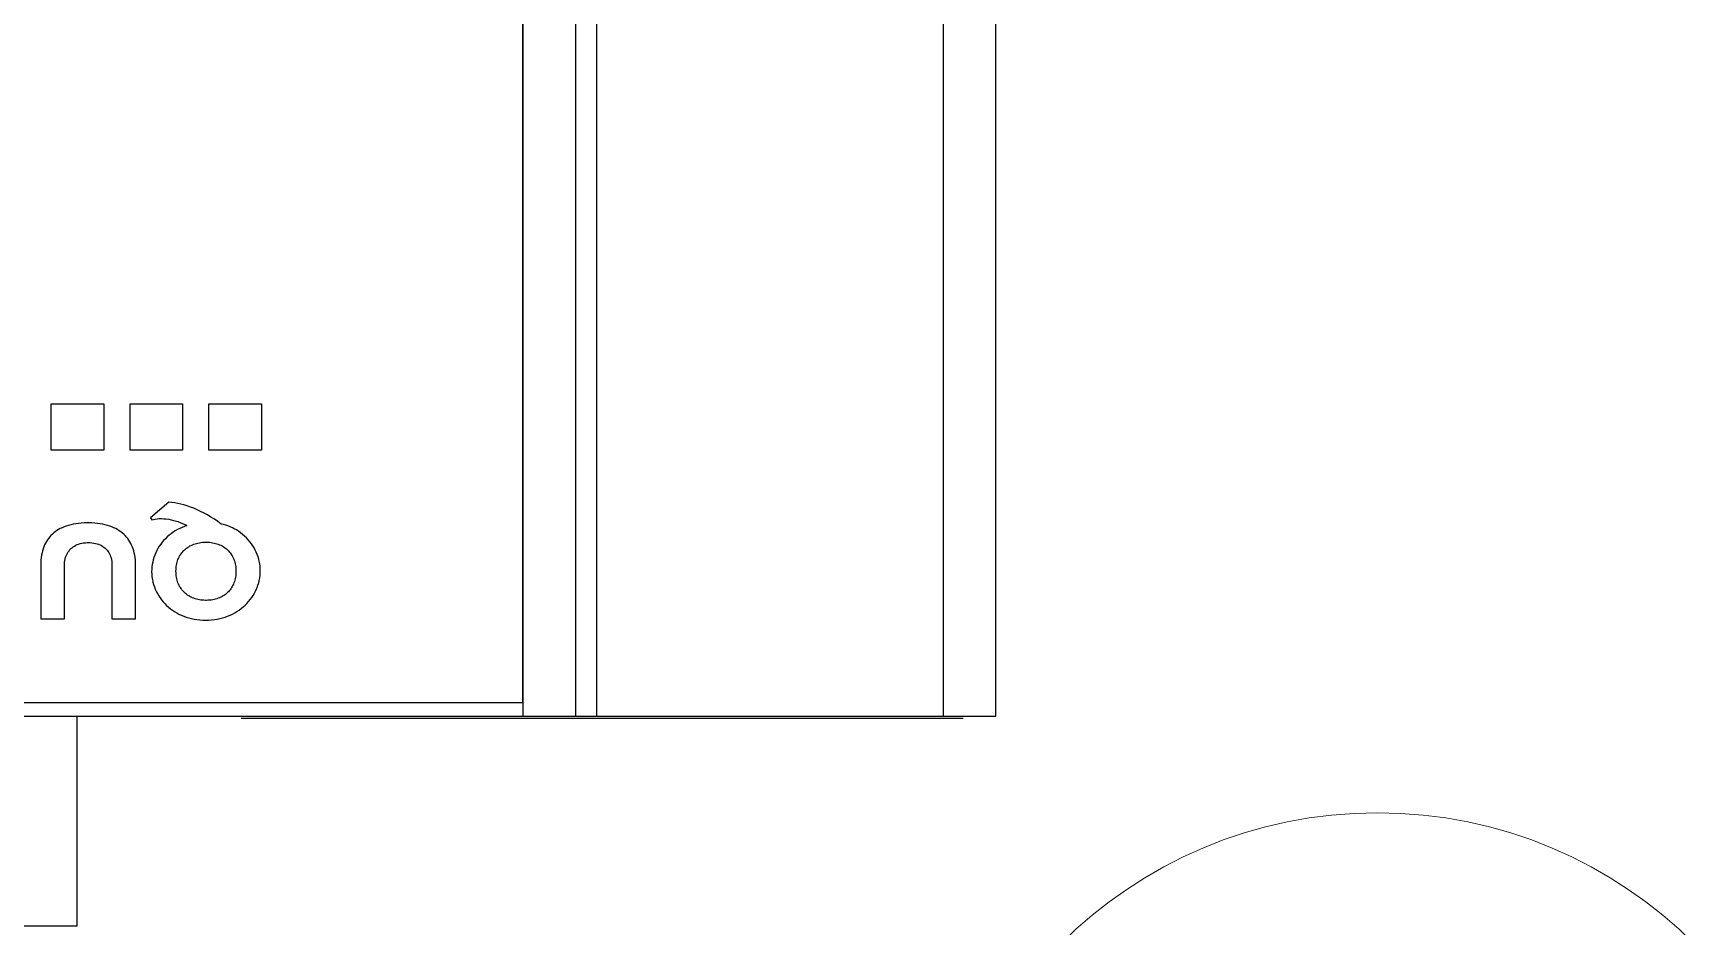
# Paper-space layout '2 DOOR PANEL LAYOUT - A1 Sheet' of a CAD drawing. Extents: x 50 to 825, y 22 to 486.
# Drawn here: x 434.41 to 442.57, y 318.38 to 322.81 of the extents above; entities that cross this region are included whole.
import ezdxf

# ---------------------------------------------------------------- set-up
doc = ezdxf.new("R2010")
doc.units = 0
doc.layers.add('N-ANNO-TEXT', color=2, linetype='Continuous', lineweight=18)
doc.layers.add('N-EQPM', color=3, linetype='Continuous', lineweight=25)

psp = doc.layouts.new('2 DOOR PANEL LAYOUT - A1 Sheet')

# ---------------------------------------------------------------- linework, layer by layer
at = {"layer": 'N-ANNO-TEXT'}
psp.add_circle((441.076, 316.7189), 2.2229, dxfattribs=at)
at = {"layer": 'N-EQPM', "linetype": 'Continuous'}
for p, q in [((436.8386, 327.1657), (436.8386, 319.4873)), ((436.8423, 319.4212), (436.8423, 327.2298)), ((437.1026, 319.4212), (437.1026, 327.2298)), ((438.9246, 319.4212), (438.9246, 327.2298)), ((439.1849, 319.4212), (439.1849, 327.2298)), ((437.2067, 319.4212), (437.2067, 323.0652)), ((436.8386, 319.4873), (423.8203, 319.4873)), ((422.2664, 319.4212), (439.1849, 319.4212)), ((439.0222, 319.4082), (435.4433, 319.4082))]:
    psp.add_line(p, q, dxfattribs=at)
for points in [[(434.7632, 320.739), (434.5029, 320.739), (434.5029, 320.9685), (434.7632, 320.9685)], [(435.1536, 320.739), (434.8933, 320.739), (434.8933, 320.9685), (435.1536, 320.9685)], [(435.544, 320.739), (435.2838, 320.739), (435.2838, 320.9685), (435.544, 320.9685)], [(435.5309, 320.0818), (435.5338, 320.0935), (435.5361, 320.1053), (435.5377, 320.117), (435.5386, 320.1287), (435.5389, 320.1403), (435.5386, 320.1524), (435.5377, 320.1643), (435.5361, 320.1761), (435.5339, 320.1878), (435.5311, 320.1993), (435.5277, 320.2106), (435.5237, 320.2218), (435.5191, 320.2329), (435.5139, 320.2437), (435.5081, 320.2544), (435.5016, 320.2648), (435.4946, 320.275), (435.487, 320.2849), (435.4789, 320.2945), (435.4702, 320.3038), (435.4611, 320.3126), (435.4514, 320.3211), (435.4414, 320.329), (435.431, 320.3365), (435.4203, 320.3433), (435.4094, 320.3496), (435.4003, 320.3543), (435.3892, 320.3593), (435.3782, 320.3637), (435.3673, 320.3673), (435.3565, 320.3702), (435.3461, 320.3724), (435.3457, 320.3727), (435.3287, 320.3849), (435.3116, 320.3965), (435.2944, 320.4073), (435.2771, 320.4175), (435.2599, 320.4269), (435.2429, 320.4355), (435.226, 320.4434), (435.2092, 320.4505), (435.1928, 320.4568), (435.1766, 320.4623), (435.1606, 320.4672), (435.145, 320.4712), (435.1297, 320.4746), (435.1147, 320.4773), (435.1001, 320.4792), (435.0858, 320.4805), (434.9942, 320.4027), (435.0018, 320.3931), (435.0097, 320.3954), (435.0185, 320.3972), (435.0279, 320.3985), (435.0381, 320.3994), (435.049, 320.3996), (435.0605, 320.3992), (435.0726, 320.3981), (435.0851, 320.3964), (435.0979, 320.394), (435.1109, 320.3909), (435.117, 320.3893), (435.1298, 320.3853), (435.1421, 320.3807), (435.1539, 320.3758), (435.165, 320.3704), (435.1753, 320.3648), (435.1632, 320.3608), (435.1513, 320.3562), (435.1397, 320.351), (435.1283, 320.3452), (435.1174, 320.339), (435.1067, 320.3321), (435.0965, 320.3248), (435.0866, 320.317), (435.0772, 320.3087), (435.0682, 320.2999), (435.0597, 320.2908), (435.0526, 320.2824), (435.0451, 320.2725), (435.0381, 320.2623), (435.0316, 320.2518), (435.0258, 320.241), (435.0205, 320.2299), (435.0158, 320.2187), (435.0117, 320.2072), (435.0083, 320.1956), (435.0055, 320.1839), (435.0033, 320.1721), (435.0017, 320.1602), (435.0007, 320.1482), (435.0004, 320.1362), (435.0007, 320.1249), (435.0017, 320.1135), (435.0033, 320.102), (435.0056, 320.0903), (435.0068, 320.0851), (435.01, 320.0735), (435.0139, 320.0619), (435.0184, 320.0505), (435.0235, 320.0392), (435.0291, 320.0282), (435.0354, 320.0175), (435.0422, 320.0071), (435.0495, 319.997), (435.0573, 319.9873), (435.0656, 319.978), (435.0744, 319.9692), (435.0836, 319.9608), (435.0932, 319.9529), (435.1033, 319.9454), (435.1137, 319.9384), (435.1245, 319.932), (435.1358, 319.926), (435.1474, 319.9206), (435.1593, 319.9156), (435.1717, 319.9113), (435.1844, 319.9074), (435.1974, 319.9042), (435.2109, 319.9014), (435.2247, 319.8993), (435.2388, 319.8978), (435.2534, 319.8968), (435.2683, 319.8965), (435.2829, 319.8968), (435.2973, 319.8978), (435.3113, 319.8993), (435.325, 319.9015), (435.3385, 319.9042), (435.3516, 319.9075), (435.3644, 319.9114), (435.3769, 319.9159), (435.389, 319.9209), (435.4008, 319.9264), (435.4123, 319.9325), (435.4233, 319.939), (435.434, 319.9461), (435.4443, 319.9537), (435.4541, 319.9617), (435.4635, 319.9702), (435.4724, 319.9791), (435.4809, 319.9885), (435.4888, 319.9982), (435.4963, 320.0083), (435.5032, 320.0187), (435.5095, 320.0294), (435.5152, 320.0404), (435.5204, 320.0516), (435.5233, 320.0587), (435.5274, 320.0702)], [(434.5868, 320.2346), (434.5909, 320.2403), (434.5955, 320.2457), (434.6004, 320.2507), (434.6058, 320.2554), (434.6115, 320.2597), (434.6176, 320.2636), (434.6242, 320.2672), (434.6311, 320.2704), (434.6385, 320.2732), (434.6463, 320.2756), (434.6545, 320.2776), (434.6632, 320.2791), (434.6721, 320.2802), (434.6815, 320.2807), (434.6871, 320.2808), (434.6955, 320.2806), (434.7045, 320.2799), (434.7132, 320.2786), (434.7215, 320.2769), (434.7295, 320.2748), (434.7372, 320.2722), (434.7444, 320.2691), (434.7512, 320.2657), (434.7577, 320.2619), (434.7637, 320.2577), (434.7694, 320.2531), (434.7746, 320.2482), (434.7794, 320.243), (434.7838, 320.2374), (434.7878, 320.2315), (434.7914, 320.2253), (434.7945, 320.2187), (434.7972, 320.2118), (434.7994, 320.2047), (434.8011, 320.1971), (434.8024, 320.1893), (434.8032, 320.1812), (434.8034, 320.1727), (434.8034, 319.9027), (434.9205, 319.9027), (434.9205, 320.1699), (434.9203, 320.1827), (434.9195, 320.195), (434.9182, 320.2068), (434.9165, 320.2181), (434.9143, 320.2289), (434.9116, 320.2393), (434.9086, 320.2492), (434.9051, 320.2588), (434.9012, 320.2679), (434.8991, 320.2724), (434.8968, 320.2767), (434.8921, 320.2851), (434.887, 320.2931), (434.8815, 320.3007), (434.8755, 320.308), (434.8692, 320.315), (434.8624, 320.3216), (434.8552, 320.3279), (434.8476, 320.3339), (434.8396, 320.3395), (434.8311, 320.3448), (434.8221, 320.3497), (434.8127, 320.3544), (434.8027, 320.3586), (434.7923, 320.3625), (434.7813, 320.366), (434.7699, 320.3691), (434.7579, 320.3718), (434.7453, 320.3741), (434.7322, 320.3759), (434.7185, 320.3773), (434.7042, 320.3782), (434.6894, 320.3786), (434.6857, 320.3786), (434.6807, 320.3786), (434.6657, 320.3781), (434.6513, 320.3772), (434.6374, 320.3758), (434.6242, 320.374), (434.6116, 320.3717), (434.5996, 320.369), (434.5882, 320.366), (434.5773, 320.3625), (434.5669, 320.3586), (434.5571, 320.3545), (434.5477, 320.3499), (434.5389, 320.345), (434.5305, 320.3398), (434.5226, 320.3343), (434.5151, 320.3284), (434.5081, 320.3222), (434.5014, 320.3157), (434.4952, 320.3088), (434.4894, 320.3015), (434.4839, 320.294), (434.4789, 320.286), (434.4742, 320.2776), (434.47, 320.2689), (434.468, 320.2644), (434.4661, 320.2597), (434.4627, 320.2501), (434.4596, 320.2401), (434.457, 320.2296), (434.4548, 320.2186), (434.4531, 320.2071), (434.4518, 320.195), (434.4511, 320.1824), (434.4508, 320.1693), (434.4508, 319.9027), (434.5679, 319.9027), (434.5679, 320.1644), (434.5682, 320.1741), (434.569, 320.1832), (434.5702, 320.1919), (434.5719, 320.2001), (434.5741, 320.2078), (434.5766, 320.2151), (434.5796, 320.222), (434.583, 320.2285)], [(435.4059, 320.0753), (435.4031, 320.0692), (435.4, 320.0633), (435.3966, 320.0576), (435.393, 320.0522), (435.3891, 320.047), (435.3871, 320.0444), (435.385, 320.042), (435.3807, 320.0372), (435.3761, 320.0326), (435.3712, 320.0283), (435.3661, 320.0242), (435.3608, 320.0203), (435.3553, 320.0167), (435.3495, 320.0133), (435.3435, 320.0102), (435.3373, 320.0074), (435.3308, 320.0048), (435.3241, 320.0024), (435.3173, 320.0004), (435.3101, 319.9986), (435.3028, 319.9972), (435.2953, 319.996), (435.2876, 319.9951), (435.2796, 319.9946), (435.2715, 319.9943), (435.2696, 319.9943), (435.2676, 319.9943), (435.2597, 319.9946), (435.2519, 319.9951), (435.2443, 319.996), (435.2368, 319.9972), (435.2295, 319.9987), (435.2223, 320.0005), (435.2154, 320.0026), (435.2087, 320.005), (435.2022, 320.0076), (435.1959, 320.0105), (435.1898, 320.0137), (435.184, 320.0171), (435.1784, 320.0207), (435.1731, 320.0246), (435.168, 320.0287), (435.1631, 320.0331), (435.1585, 320.0376), (435.1541, 320.0424), (435.15, 320.0473), (435.1462, 320.0525), (435.1426, 320.0579), (435.1392, 320.0635), (435.1362, 320.0693), (435.1334, 320.0753), (435.1308, 320.0815), (435.1286, 320.088), (435.1266, 320.0946), (435.1249, 320.1014), (435.1235, 320.1085), (435.1224, 320.1158), (435.1216, 320.1233), (435.1211, 320.131), (435.1209, 320.1389), (435.1211, 320.1469), (435.1216, 320.1546), (435.1224, 320.1621), (435.1235, 320.1693), (435.1249, 320.1764), (435.1266, 320.1832), (435.1286, 320.1899), (435.1308, 320.1963), (435.1334, 320.2025), (435.1362, 320.2085), (435.1392, 320.2143), (435.1426, 320.2199), (435.1462, 320.2252), (435.15, 320.2304), (435.1541, 320.2354), (435.1585, 320.2401), (435.1631, 320.2446), (435.1679, 320.2489), (435.173, 320.253), (435.1783, 320.2568), (435.1839, 320.2604), (435.1897, 320.2638), (435.1958, 320.2669), (435.2021, 320.2698), (435.2086, 320.2724), (435.2153, 320.2747), (435.2222, 320.2768), (435.2294, 320.2785), (435.2367, 320.28), (435.2443, 320.2812), (435.252, 320.2821), (435.2599, 320.2826), (435.2679, 320.2829), (435.2696, 320.2829), (435.2712, 320.2829), (435.2794, 320.2826), (435.2874, 320.2821), (435.2952, 320.2812), (435.3027, 320.2801), (435.3101, 320.2786), (435.3172, 320.2769), (435.3241, 320.2748), (435.3308, 320.2725), (435.3373, 320.2699), (435.3435, 320.2671), (435.3496, 320.264), (435.3553, 320.2607), (435.3609, 320.2571), (435.3662, 320.2532), (435.3713, 320.2492), (435.3761, 320.2449), (435.3807, 320.2403), (435.3851, 320.2356), (435.3892, 320.2306), (435.393, 320.2254), (435.3967, 320.22), (435.4, 320.2143), (435.4031, 320.2085), (435.4059, 320.2025), (435.4085, 320.1962), (435.4107, 320.1898), (435.4127, 320.1831), (435.4144, 320.1762), (435.4158, 320.1692), (435.417, 320.1619), (435.4178, 320.1544), (435.4182, 320.1468), (435.4184, 320.1389), (435.4182, 320.1311), (435.4178, 320.1234), (435.417, 320.116), (435.4158, 320.1087), (435.4144, 320.1016), (435.4127, 320.0947), (435.4107, 320.088), (435.4084, 320.0815)]]:
    psp.add_lwpolyline(points, close=True, dxfattribs=at)
at = {"layer": 'N-EQPM'}
psp.add_lwpolyline([(426.8214, 319.4212), (434.6299, 319.4212), (434.6299, 318.3801), (426.8214, 318.3801)], close=True, dxfattribs=at)

doc.saveas('drawing.dxf')
